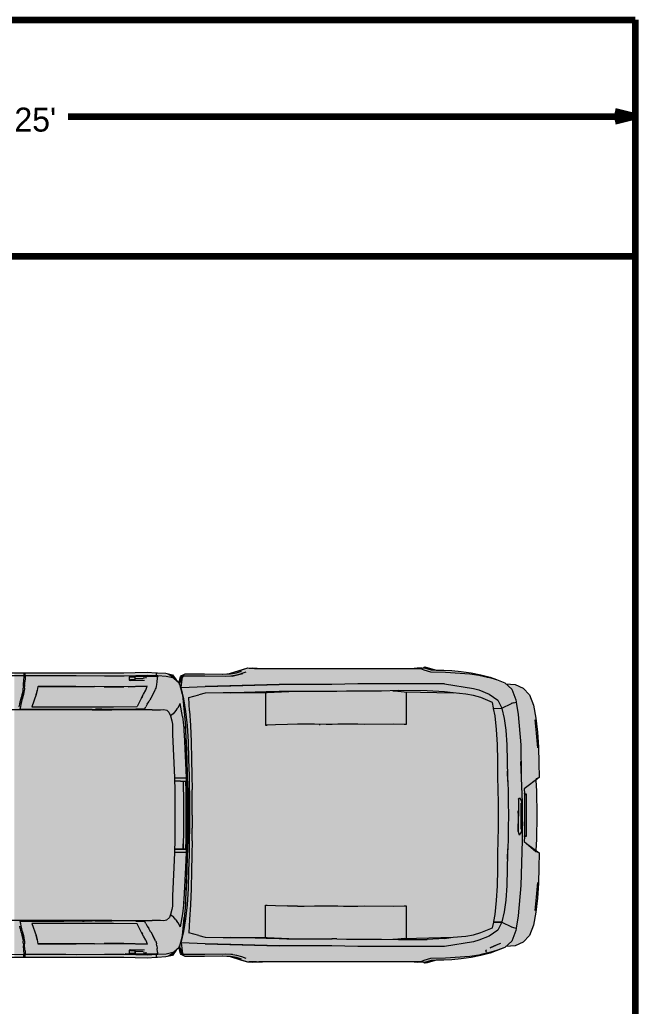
# Model space of a CAD drawing. Header units: inches. Extents: x -355 to 955, y -237 to 947.
# Drawn here: x 800.8 to 955.1, y 208.1 to 455.2 of the extents above; entities that cross this region are included whole.
import ezdxf

# ---------------------------------------------------------------- set-up
doc = ezdxf.new("R2010")
doc.units = ezdxf.units.IN
doc.header["$LTSCALE"] = 96
doc.header["$MEASUREMENT"] = 0
for name, color, linetype, lineweight, true_color in [('Dimensions-1', 7, 'Continuous', 158, 0x000080), ('Furniture_ Exterior-1', 7, 'Continuous', 211, 0x008080), ('Slabs-1', 7, 'Continuous', 211, 0x000000), ('Terrain Perimeter-1', 7, 'Continuous', 211, 0x004000)]:
    doc.layers.add(name, color=color, linetype=linetype, lineweight=lineweight, true_color=true_color)

# ---------------------------------------------------------------- blocks, each defined once
blk = doc.blocks.new('Full-Sized Truck')
at = {"layer": 'Furniture_ Exterior-1', "color": 136, "lineweight": 0, "true_color": 0x008080, "transparency": 33554687}
for p, q in [((7.95, 242.87), (10.51, 246.25)), ((-5.96, 242.3), (-6.09, 242.3)), ((-5.96, 242.3), (-5.96, 242.8)), ((-5.96, 242.8), (5.96, 242.8)), ((-5.96, 242.78), (5.96, 242.78)), ((-5.8, 242.3), (-5.8, 242.78)), ((-5.49, 242.8), (-5.49, 242.78)), ((3.03, 242.32), (1.88, 242.32)), ((5.5, 242.78), (5.5, 242.8)), ((5.96, 242.8), (5.96, 242.3)), ((-31.42, 239.38), (-31.58, 240.09)), ((4.57, 240.64), (5.39, 240.8)), ((4.57, 240.64), (4.57, 240.64)), ((5.39, 240.8), (5.39, 241.21)), ((29.96, 236.32), (31.27, 238.83)), ((31.42, 239.38), (31.58, 240.09)), ((-9.45, 237.88), (-12.28, 237.81)), ((12.28, 237.81), (9.45, 237.88)), ((37.1, 233.18), (36.38, 234.77)), ((38.07, 232.01), (37.65, 232.26)), ((34.52, 221.02), (34.19, 223.35)), ((34.52, 221.02), (34.8, 216.43)), ((-40.64, 215.54), (-40.08, 217.3)), ((40.08, 217.3), (40.64, 215.54)), ((-41.12, 214.74), (-41.1, 214.91)), ((41.1, 214.91), (41.12, 214.74)), ((41.11, 214.98), (41.26, 213.9)), ((-34.51, 210.88), (-25.4, 210.88)), ((25.4, 210.88), (34.51, 210.88)), ((25.39, 199.84), (25.47, 207.38)), ((34.72, 199.84), (34.72, 204.27)), ((-34.72, 199.84), (-34.73, 197.72)), ((-25.4, 199.84), (-25.43, 197.97)), ((25.43, 197.97), (25.4, 199.84)), ((34.73, 197.72), (34.72, 199.84)), ((25.46, 194.23), (25.48, 195.71)), ((34.62, 192.45), (34.6, 191.09)), ((-34.6, 191.16), (-34.6, 185.93)), ((-25.42, 186.46), (-25.46, 183.75)), ((-25.4, 187.72), (-25.4, 188.01)), ((25.4, 187.72), (25.4, 188.01)), ((25.46, 183.75), (25.42, 186.46)), ((25.46, 181.96), (25.47, 183.75)), ((25.46, 181.96), (25.39, 179.28)), ((-36.47, 173.57), (-36.48, 173.57)), ((-34.26, 173.47), (-25.21, 173.47)), ((36.48, 173.57), (36.47, 173.57)), ((-41.12, 169.98), (-41.07, 172.21)), ((-41.07, 171.09), (-41.01, 169.09)), ((41.07, 171.09), (41.01, 169.09)), ((-39.28, 166.02), (-40.08, 168.35)), ((-39.87, 165.75), (-40.29, 167.09)), ((-34.26, 164.23), (-34.36, 167.76)), ((34.36, 167.76), (34.26, 164.23)), ((-39.48, 161.94), (-39.57, 164.11)), ((-36.03, 157.39), (-36.21, 164.23)), ((-34.27, 164.23), (-34.1, 157.39)), ((34.1, 157.39), (34.27, 164.23)), ((39.57, 164.11), (39.48, 161.94)), ((-35.75, 151.03), (-36.03, 157.39)), ((-34.1, 157.39), (-33.7, 155.7)), ((33.7, 155.7), (34.1, 157.39)), ((36.03, 157.39), (35.75, 151.03)), ((-32.96, 153.07), (-33.7, 155.7)), ((33.7, 155.7), (32.96, 153.07)), ((-29.19, 153.27), (-32.96, 153.07)), ((-29.19, 153.27), (-25.06, 153.47)), ((-25.06, 153.47), (-20.55, 153.68)), ((-20.55, 153.68), (-20.55, 153.68)), ((-11.11, 153.88), (-7.2, 153.94)), ((-10.44, 149.23), (-10.44, 152.32)), ((8.85, 153.25), (-8.85, 153.25)), ((-3.6, 153.97), (-7.2, 153.94)), ((0, 153.97), (-3.6, 153.97)), ((0, 153.97), (3.6, 153.97)), ((7.2, 153.94), (3.6, 153.97)), ((7.2, 153.94), (11.11, 153.88)), ((9.55, 150.84), (9.54, 152.15)), ((10.44, 152.32), (10.44, 149.23)), ((25.06, 153.47), (29.19, 153.27)), ((29.19, 153.27), (32.96, 153.07)), ((-27.61, 151.37), (-31.28, 150.79)), ((-29.71, 149.92), (-29.27, 149.63)), ((-29.27, 149.63), (-28.82, 149.3)), ((-9.53, 150.84), (-9.53, 149.25)), ((9.54, 151.53), (9.56, 149.89)), ((9.54, 151.26), (9.54, 151.5)), ((9.56, 149.89), (9.56, 149.25)), ((27.61, 151.37), (31.28, 150.79)), ((29.27, 149.63), (28.82, 149.3)), ((29.27, 149.63), (29.71, 149.92)), ((30.16, 150.2), (29.71, 149.92)), ((31.28, 150.79), (30.16, 150.2)), ((33.66, 151.36), (33.9, 151.31)), ((-38.5, 148.75), (-39.3, 148.76)), ((-28.82, 149.3), (-28.34, 148.87)), ((28.82, 149.3), (28.34, 148.87)), ((38.5, 148.75), (39.3, 148.76)), ((-39.86, 144.41), (-39.86, 144.76)), ((35.24, 144.22), (35.56, 144.34)), ((35.56, 144.34), (35.97, 144.44)), ((36.59, 144.54), (35.97, 144.44)), ((36.59, 144.54), (37.31, 144.64)), ((38.32, 144.76), (37.31, 144.64)), ((39.86, 144.76), (39.86, 144.41)), ((-34.98, 141.63), (-36.1, 142)), ((-36.1, 142), (-35.92, 135.78)), ((-33.85, 141.04), (-34.98, 141.63)), ((-34.85, 144.06), (-33.72, 143.48)), ((-33.72, 143.48), (-32.69, 142.92)), ((-32.69, 142.92), (-32.26, 142.67)), ((-31.74, 142.39), (-32.26, 142.67)), ((-31.09, 142.03), (-31.74, 142.39)), ((-31.09, 142.03), (-30.35, 141.62)), ((-29.64, 141.27), (-30.35, 141.62)), ((-29.5, 143.35), (-29.46, 132.61)), ((29.46, 132.61), (29.5, 143.35)), ((30.35, 141.62), (29.64, 141.27)), ((30.35, 141.62), (31.09, 142.03)), ((31.09, 142.03), (31.74, 142.39)), ((32.26, 142.67), (31.74, 142.39)), ((32.69, 142.92), (32.26, 142.67)), ((34.98, 141.63), (33.85, 141.04)), ((34.98, 141.63), (36.1, 142.01)), ((38.31, 141.65), (38.66, 141.65)), ((-32.82, 140.49), (-33.85, 141.04)), ((-33.28, 140.74), (-32.82, 140.49)), ((-32.82, 140.49), (-30.38, 139.3)), ((-29.64, 141.27), (-29.64, 138.96)), ((29.64, 138.95), (29.64, 141.27)), ((32.82, 140.49), (30.38, 139.3)), ((33.85, 141.04), (32.82, 140.49)), ((32.82, 140.49), (33.28, 140.74)), ((-38.65, 137.17), (-37.78, 137.17)), ((-37.73, 138.79), (-38.12, 138.8)), ((29.64, 138.96), (29.62, 135.72)), ((37.93, 137.68), (37.71, 137.64)), ((38.12, 138.8), (37.73, 138.79)), ((37.78, 137.17), (38.65, 137.17)), ((38.72, 138.79), (37.96, 138.79)), ((38.68, 137.34), (38.69, 137.56)), ((-35.92, 135.77), (-35.97, 128)), ((-29.64, 127.38), (-29.59, 132.61)), ((-29.46, 132.61), (-29.46, 132.59)), ((-35.95, 130.54), (-35.95, 130.54)), ((-29.49, 129.96), (-29.49, 129.93)), ((35.95, 130.54), (35.95, 130.54)), ((-29.64, 108.14), (-29.64, 127.38)), ((-29.51, 127.39), (-29.51, 93.98)), ((29.51, 127.38), (29.51, 93.98)), ((29.64, 124.83), (29.64, 125.2)), ((-35.97, 123.04), (-35.97, 112.97)), ((35.97, 123.11), (35.97, 120.3)), ((35.97, 112.91), (35.97, 123.1)), ((29.64, 108.14), (29.64, 119.79)), ((35.97, 120.3), (35.97, 112.91)), ((-35.97, 112.91), (-34.85, 112.76)), ((34.85, 112.76), (35.97, 112.91)), ((-34.85, 112.76), (-33.72, 112.43)), ((-33.72, 112.43), (-30.35, 111.32)), ((30.35, 111.32), (33.72, 112.43)), ((33.72, 112.43), (34.85, 112.76)), ((-39.86, 109.5), (-39.04, 109.5)), ((-39.02, 109.54), (-39.02, 109.53)), ((-38.97, 109.26), (-38.94, 109.28)), ((-37.91, 109.2), (-38.62, 109.26)), ((-38.32, 109.54), (-37.31, 109.46)), ((-37.91, 109.2), (-37.9, 109.2)), ((-35.56, 109.35), (-35.97, 109.36)), ((-35.97, 109.06), (-35.56, 109.05)), ((-35.24, 109.05), (-35.56, 109.05)), ((-34.85, 109.01), (-35.24, 109.05)), ((-34.85, 109.01), (-33.16, 108.64)), ((-32.69, 108.5), (-32.49, 108.44)), ((-31.09, 108.4), (-31.11, 108.41)), ((29.64, 108.14), (30.35, 108.29)), ((30.35, 108.29), (31.09, 108.4)), ((31.09, 108.4), (31.74, 108.53)), ((31.74, 108.22), (31.09, 108.1)), ((31.74, 108.53), (32.26, 108.66)), ((31.74, 108.22), (32.26, 108.36)), ((32.26, 108.66), (32.69, 108.81)), ((32.69, 108.5), (32.26, 108.36)), ((32.69, 108.81), (33.16, 108.94)), ((33.16, 108.64), (32.69, 108.5)), ((33.16, 108.64), (34.85, 109.01)), ((34.32, 109.22), (34.85, 109.32)), ((34.85, 109.32), (35.24, 109.35)), ((34.85, 109.01), (35.24, 109.05)), ((35.24, 109.35), (35.56, 109.35)), ((35.56, 109.35), (35.97, 109.36)), ((37.91, 109.5), (35.97, 109.36)), ((35.97, 109.06), (36.59, 109.1)), ((37.91, 109.2), (36.59, 109.1)), ((36.59, 109.1), (36.61, 109.1)), ((37.88, 109.2), (37.91, 109.2)), ((37.91, 109.51), (38.83, 109.58)), ((38.83, 109.28), (37.91, 109.2)), ((39.02, 109.53), (39.02, 109.54))]:
    blk.add_line(p, q, dxfattribs=at)
for points in [[(-39.86, 106.69), (-39.86, 109.2), (-39.86, 109.5), (-39.86, 116.81), (-39.86, 123.06), (-39.86, 127.97), (-39.84, 130.51), (-39.82, 133.06), (-39.81, 135.75), (-39.89, 138.8), (-39.99, 141.98), (-39.86, 144.41), (-39.86, 144.76), (-39.69, 146.96), (-39.3, 148.76), (-37.82, 149.67), (-37.02, 150.49), (-36.53, 150.62), (-36.96, 150.54), (-37.58, 150.62), (-38.09, 150.71), (-38.73, 150.86), (-38.95, 151), (-39.57, 152.06), (-39.57, 157.27), (-39.48, 161.94), (-39.53, 163.2), (-39.6, 163.89), (-41.18, 168.72), (-41.14, 169.26), (-41.27, 170.01), (-41.17, 170.9), (-41.09, 171.28), (-41.07, 172.21), (-41.07, 212.64), (-41.16, 213.01), (-41.26, 213.9), (-41.13, 215.08), (-41.18, 215.41), (-41.46, 215.81), (-41.34, 216.43), (-40.6, 218.81), (-40.6, 219.02), (-40.61, 220.87), (-40.51, 222.98), (-40.24, 225.44), (-39.85, 228.16), (-39.23, 230.74), (-38.58, 233.15), (-37.92, 234.87), (-37.04, 237.13), (-36.79, 237.38), (-36.59, 239.82), (-35.55, 241.98), (-33.69, 243.64), (-30.82, 244.72), (-27.13, 245.32), (-23.19, 245.74), (-19.04, 246.04), (-14.65, 246.16), (-10.5, 246.25), (-9.82, 245.38), (-6.75, 245.47), (0, 245.57), (6.75, 245.47), (9.85, 245.38), (10.51, 246.25), (14.66, 246.16), (19.05, 246.04), (23.19, 245.74), (27.13, 245.32), (30.82, 244.72), (33.69, 243.64), (35.55, 241.98), (36.59, 239.82), (36.79, 237.38), (37.04, 237.13), (37.94, 234.8), (38.58, 233.15), (39.23, 230.74), (39.85, 228.16), (40.24, 225.44), (40.51, 222.98), (40.61, 220.87), (40.6, 218.81), (40.67, 218.57), (41.34, 216.43), (41.46, 215.81), (41.18, 215.41), (41.13, 215.08), (41.26, 213.9), (41.16, 213.01), (41.07, 212.64), (41.07, 172.62), (41.1, 171.26), (41.17, 170.9), (41.27, 170.01), (41.14, 169.26), (41.18, 168.72), (39.6, 163.89), (39.53, 163.2), (39.48, 162.01), (39.57, 157.27), (39.57, 152.06), (38.95, 151), (38.73, 150.86), (38.09, 150.71), (37.58, 150.62), (36.96, 150.54), (36.53, 150.62), (37.02, 150.49), (37.82, 149.67), (39.3, 148.76), (39.69, 146.96), (39.86, 144.76), (39.86, 144.41), (39.99, 141.98), (39.89, 138.8), (39.81, 135.75), (39.82, 133.06), (39.84, 130.51), (39.86, 127.97), (39.86, 123.06), (39.86, 116.81), (39.86, 109.5), (39.86, 109.2), (39.86, 106.69)], [(-36.79, 237.38), (-36.59, 239.82), (-35.55, 241.98), (-33.69, 243.64), (-30.82, 244.72), (-27.13, 245.32), (-23.19, 245.74), (-19.04, 246.04), (-14.65, 246.16), (-10.5, 246.25), (-7.37, 242.25)], [(-26.71, 245.06), (-22.96, 245.46), (-18.84, 245.74)], [(-10.5, 246.25), (-10.35, 245.92), (-10.13, 245.35)], [(-9.82, 245.38), (-6.75, 245.47), (0, 245.57), (6.75, 245.47), (9.85, 245.38)], [(5.96, 242.3), (6.09, 242.3), (7.41, 242.25), (10.13, 245.35), (10.35, 245.92), (10.51, 246.25), (14.66, 246.16), (19.05, 246.04), (23.19, 245.74), (27.13, 245.32), (30.82, 244.72), (33.69, 243.64)], [(18.85, 245.74), (22.96, 245.46), (26.72, 245.06)], [(-38.58, 232.41), (-38.58, 232.6), (-38.57, 232.71), (-37.92, 234.87), (-37.04, 237.13), (-35.3, 238.92), (-32.28, 240), (-31.74, 240.09), (-31.58, 240.09), (-28.15, 240.62), (-19.72, 241.34), (-10.95, 241.4)], [(-14.97, 241.22), (-3.55, 241.73), (7.05, 241.66), (19.72, 241.34), (28.15, 240.62), (31.58, 240.09), (31.74, 240.09), (32.28, 240), (35.3, 238.92)], [(-7.41, 242.25), (-6.09, 242.3), (3.03, 242.32), (6.09, 242.3)], [(-4.76, 241.05), (-4.6, 241.15), (-4.13, 241.45), (-3.59, 241.52), (4.17, 241.53), (4.73, 241.46), (5.39, 241.01)], [(-3.37, 241.35), (-0.12, 241.37), (3.95, 241.35)], [(5.93, 242.3), (5.8, 242.3), (5.8, 242.78)], [(33.69, 243.64), (35.55, 241.98), (36.59, 239.82), (36.79, 237.38)], [(-31.42, 239.38), (-31.27, 238.83), (-31.27, 238.76)], [(-29.88, 234.11), (-29.96, 236.32), (-31.27, 238.83)], [(-4.51, 240.74), (-4.76, 240.85), (-4.76, 241.24)], [(-4.48, 240.74), (-3.95, 240.7), (4.57, 240.64)], [(4.57, 240.64), (0.19, 240.7), (-1.25, 240.68)], [(31.27, 238.76), (31.27, 238.83), (31.42, 239.38)], [(35.3, 238.92), (37.04, 237.13), (37.92, 234.87), (38.57, 232.71), (38.58, 232.6), (38.58, 232.41)], [(-36.73, 221.02), (-35.45, 228.78), (-35.03, 230.14), (-33.88, 232.93), (-32.18, 235.24), (-29.96, 236.32)], [(-29.96, 236.32), (-29.82, 236.32), (-27.06, 236.91), (-23.78, 237.33), (-19.71, 237.63), (-15.11, 237.75), (-10.76, 237.84), (-7.01, 237.95), (-3.51, 238.02), (0, 238.05), (3.51, 238.02), (7.01, 237.95), (10.76, 237.84), (15.11, 237.75), (19.71, 237.63), (23.78, 237.33), (27.06, 236.91), (29.82, 236.32), (29.96, 236.32), (29.91, 234.13), (29.76, 234.13), (27.78, 234.48), (23.93, 234.9), (19.79, 235.12), (15.18, 235.2), (10.83, 235.26), (7.06, 235.34), (3.55, 235.39), (0, 235.41), (-3.55, 235.39), (-7.06, 235.34), (-10.83, 235.26), (-15.18, 235.2), (-19.79, 235.12), (-23.93, 234.9), (-27.78, 234.48), (-29.88, 234.11), (-30.03, 234.11)], [(30.03, 234.11), (29.96, 236.32), (32.18, 235.24), (33.88, 232.93)], [(-41.07, 214.68), (-41.22, 215.73), (-40.67, 217.48), (-40.6, 219.02), (-40.61, 220.87), (-40.51, 222.98), (-40.24, 225.44), (-39.85, 228.16), (-39.23, 230.74), (-38.58, 233.15), (-37.94, 234.8)], [(-30.03, 234.11), (-31.52, 233.84), (-32.88, 230.71), (-33.5, 228.78), (-33.82, 226.69), (-34.19, 223.35)], [(34.52, 210.3), (34.19, 223.35), (33.82, 226.69), (33.5, 228.78), (32.88, 230.71), (31.52, 233.84), (29.91, 234.13)], [(35.93, 235.9), (36.55, 234.34), (37.1, 233.18)], [(37.94, 234.8), (38.58, 233.15), (39.23, 230.74), (39.85, 228.16), (40.24, 225.44), (40.51, 222.98), (40.61, 220.87), (40.6, 219.02), (40.67, 217.48), (41.22, 215.73), (41.07, 214.68)], [(-40.08, 217.3), (-40.03, 221.33), (-39.57, 227.83), (-39.18, 230.22), (-38.57, 232.46)], [(33.88, 232.93), (35.03, 230.14), (35.45, 228.78), (36.73, 221.02)], [(37.65, 232.26), (38, 231.91), (38.24, 232.25)], [(38.57, 232.46), (39.18, 230.22), (39.57, 227.83), (40.03, 221.33), (40.08, 217.3)], [(-34.8, 207.35), (-34.8, 207.85), (-34.52, 210.3), (-34.19, 223.35), (-34.52, 221.02), (-34.8, 216.43), (-34.84, 208.82), (-34.72, 204.27), (-34.72, 199.84)], [(-36.73, 221.02), (-36.73, 197.99), (-36.57, 191.09), (-36.57, 177.13)], [(36.73, 221.02), (36.73, 197.99), (36.57, 191.09), (36.57, 177.13), (36.21, 164.23), (36.03, 157.39), (36.57, 177.13)], [(-41.18, 215.41), (-41.46, 215.81), (-41.34, 216.43), (-40.67, 218.57), (-40.6, 218.81)], [(40.6, 218.81), (40.67, 218.57), (41.34, 216.43), (41.46, 215.81), (41.18, 215.41)], [(-41.46, 215.81), (-41.23, 216.07), (-41.22, 215.73)], [(-41.11, 214.98), (-41.26, 213.9), (-41.13, 215.08), (-41.13, 215.11)], [(-39.53, 163.2), (-39.6, 163.89), (-40.66, 167.12), (-41.18, 168.72), (-41.07, 170.51), (-41.07, 214.68), (-40.64, 215.54)], [(34.72, 204.27), (34.84, 208.82), (34.8, 216.43)], [(40.64, 215.54), (41.07, 214.68), (41.07, 171.65)], [(41.13, 215.11), (41.13, 215.08), (41.26, 213.9), (41.16, 213.01), (41.07, 212.64)], [(41.22, 215.73), (41.23, 216.07), (41.46, 215.81)], [(-41.07, 212.64), (-41.16, 213.01), (-41.26, 213.9)], [(-25.4, 210.88), (-25.4, 210.3), (-25.47, 207.38), (-25.39, 199.84)], [(25.47, 207.38), (25.4, 210.3), (25.4, 210.88)], [(34.52, 210.3), (34.8, 207.85), (34.8, 207.35)], [(-34.72, 204.27), (-34.73, 200.69), (-34.73, 197.99), (-34.67, 194.95), (-34.62, 192.45), (-34.6, 191.09)], [(34.62, 192.45), (34.67, 194.95), (34.73, 197.99), (34.73, 200.69), (34.72, 204.27)], [(-25.43, 197.97), (-25.47, 196.86), (-25.48, 195.71), (-25.46, 194.23), (-25.42, 192.7), (-25.39, 191.16), (-25.39, 189.61), (-25.42, 186.46)], [(25.48, 195.71), (25.47, 196.86), (25.43, 197.97)], [(25.42, 186.46), (25.39, 189.59), (25.39, 191.16), (25.42, 192.7), (25.46, 194.23)], [(34.61, 179.14), (34.6, 185.93), (34.6, 191.16)], [(-34.6, 185.93), (-34.61, 179.14), (-34.61, 177.13)], [(-25.47, 183.75), (-25.46, 181.96), (-25.39, 179.28)], [(-34.61, 181.95), (-34.52, 179.64), (-34.36, 175.79), (-34.26, 173.86), (-34.22, 162.19)], [(-25.46, 181.96), (-25.39, 179.28), (-25.29, 176.15), (-25.21, 173.86), (-25.21, 173.47), (-25.22, 173.86)], [(34.26, 173.47), (25.21, 173.47), (25.21, 173.86), (25.29, 176.15), (25.39, 179.28), (25.46, 181.96)], [(34.36, 175.79), (34.52, 179.64), (34.61, 181.95)], [(34.61, 179.15), (34.61, 179.14), (34.61, 177.13)], [(-36.21, 164.23), (-36.57, 177.13), (-36.03, 157.39)], [(-34.61, 177.13), (-34.52, 173.59), (-34.36, 167.76)], [(34.22, 162.19), (34.26, 173.86), (34.36, 175.79)], [(34.61, 177.13), (34.52, 173.59), (34.36, 167.76)], [(-41.14, 169.26), (-41.27, 170.01), (-41.17, 170.9), (-41.09, 171.28)], [(41.12, 169.98), (41.07, 172.62), (41.11, 168.67)], [(41.1, 171.26), (41.17, 170.9), (41.27, 170.01), (41.14, 169.26)], [(40.08, 168.35), (39.68, 167.18), (39.25, 165.84), (38.95, 164.2), (38.89, 162.73)], [(41.1, 170.05), (41.18, 168.72), (40.66, 167.12), (39.6, 163.89), (39.53, 163.2)], [(-39.57, 157.27), (-39.48, 162.01), (-39.57, 164.11), (-39.87, 165.75)], [(-35.75, 151.03), (-37.23, 151.23), (-38.76, 151.38), (-38.96, 151.03), (-38.95, 152.16), (-38.95, 157.36), (-38.87, 164.56), (-39.67, 167.44), (-39.63, 167.03)], [(-38.89, 162.73), (-38.95, 164.2), (-39.25, 165.84), (-39.65, 167.09)], [(40.29, 167.09), (39.87, 165.75), (39.57, 164.11), (39.48, 162.01), (39.57, 157.27)], [(38.87, 164.56), (38.95, 157.36), (38.95, 152.16), (38.96, 151.03)], [(-38.95, 151), (-39.57, 152.06), (-39.57, 157.27)], [(39.57, 157.27), (39.57, 152.06), (38.95, 151)], [(-39.04, 144.85), (-38.87, 147.05), (-38.48, 148.84), (-38.37, 149.12), (-37.02, 150.49), (-33.9, 151.31), (-33.66, 151.36), (-24.98, 152.21), (-24.24, 152.18), (-22.58, 152.17)], [(35.75, 151.03), (32.56, 151.7), (29, 152.25), (25.06, 152.68), (20.5, 152.95), (15.56, 153.1), (10.97, 153.21), (7.08, 153.28), (3.54, 153.32), (0, 153.32), (-3.54, 153.32), (-7.08, 153.28), (-10.97, 153.21), (-15.56, 153.1), (-20.5, 152.95), (-25.06, 152.68), (-29, 152.25), (-32.56, 151.7), (-35.75, 151.03)], [(-27.61, 151.37), (-25.2, 151.65), (-24.37, 151.72), (-23.41, 151.78), (-22.58, 151.8), (-14.67, 152.16), (-10.44, 152.32), (-6.84, 152.4), (-3.42, 152.44), (3.42, 152.44), (6.84, 152.4), (10.44, 152.32), (14.67, 152.16), (23.58, 151.75), (24.32, 151.67), (25.2, 151.65), (27.61, 151.37)], [(24.86, 152.2), (20.41, 152.47), (15.51, 152.62), (7.08, 152.8), (-7.08, 152.8), (-15.51, 152.62), (-20.41, 152.47), (-24.86, 152.2)], [(-23.87, 152.18), (-10.44, 152.63), (-6.84, 152.76), (6.84, 152.76), (23.87, 152.18)], [(-20.55, 153.68), (-15.67, 153.8), (-11.11, 153.88)], [(-9.53, 150.84), (-9.54, 151.42), (-9.54, 152.15), (-9.54, 152.18), (-6.84, 152.24), (-3.42, 152.27), (3.42, 152.27), (6.84, 152.24), (9.54, 152.18), (9.54, 151.53)], [(3.54, 153.32), (3.54, 153.32), (-6.78, 153.29)], [(11.11, 153.88), (15.67, 153.8), (20.55, 153.68)], [(20.54, 153.68), (20.55, 153.68), (25.06, 153.47)], [(22.58, 152.17), (24.24, 152.18), (24.98, 152.21), (33.66, 151.36), (29.79, 151.74), (28.65, 151.85)], [(-39.86, 144.76), (-39.69, 146.96), (-39.3, 148.76), (-37.82, 149.67)], [(-36.53, 150.62), (-36.96, 150.54), (-37.58, 150.62), (-38.09, 150.71), (-38.73, 150.86), (-38.95, 151), (-38.96, 151.03)], [(-29.71, 149.92), (-30.16, 150.2), (-31.28, 150.79)], [(-31.28, 150.79), (-30.62, 150.43), (-30.16, 150.2)], [(-9.54, 151.56), (-3.42, 151.66), (3.42, 151.66), (9.54, 151.56)], [(9.54, 151.56), (8.64, 151.58), (7.99, 151.59)], [(9.56, 149.25), (9.56, 149.95), (9.56, 150.51), (9.55, 150.84)], [(30.16, 150.2), (30.62, 150.43), (31.28, 150.79)], [(33.9, 151.31), (37.02, 150.49), (38.37, 149.12), (38.48, 148.84), (38.87, 147.05), (39.04, 144.85), (39.04, 144.5)], [(35.75, 151.03), (37.23, 151.23), (38.76, 151.38), (38.96, 151.03), (38.95, 151), (38.73, 150.86), (38.09, 150.71), (37.58, 150.62), (36.96, 150.54), (36.53, 150.62)], [(37.82, 149.67), (39.3, 148.76), (39.69, 146.96), (39.86, 144.76)], [(-29.55, 146.45), (-29.36, 147.22), (-28.78, 147.75), (-27.78, 148.23)], [(-28.34, 148.87), (-27.78, 148.23), (-26.43, 148.57), (-25.49, 148.73), (-24.5, 148.74), (-22.58, 148.71), (-14.67, 149.09), (-10.44, 149.23), (-6.84, 149.32), (-3.42, 149.36), (0, 149.35), (3.42, 149.36), (6.84, 149.32), (10.44, 149.23), (14.67, 149.09), (22.58, 148.71), (24.5, 148.74), (25.49, 148.73), (26.43, 148.57), (27.78, 148.23), (28.34, 148.87)], [(27.78, 148.23), (28.67, 147.91), (29.39, 147.16), (29.55, 146.45)], [(-39.86, 123.06), (-39.86, 125.51), (-39.86, 127.97), (-39.84, 130.51), (-39.82, 133.06), (-39.81, 135.75), (-39.89, 138.8), (-39.99, 141.98), (-39.86, 144.41), (-39.05, 144.41)], [(-39.04, 109.22), (-39.04, 120.36), (-39.05, 123.15), (-39.03, 130.6), (-39, 135.84), (-39.17, 142.07), (-39.04, 144.5), (-38.98, 144.67), (-38.94, 144.77), (-38.83, 144.79), (-38.96, 142.36), (-38.89, 139.87)], [(-38.32, 144.76), (-38.62, 144.78), (-38.83, 144.79), (-38.94, 144.77), (-38.98, 144.67), (-39.04, 144.5), (-39.04, 144.85)], [(-38.85, 141.23), (-38.83, 144.79), (-38.62, 144.78)], [(-33.72, 143.48), (-34.32, 143.8), (-34.85, 144.06), (-35.24, 144.22), (-35.56, 144.34), (-35.97, 144.44), (-36.59, 144.54), (-37.31, 144.64), (-38.32, 144.76)], [(-29.5, 143.35), (-29.49, 144.52), (-29.51, 145.51), (-29.55, 146.45)], [(29.55, 146.45), (29.51, 145.51), (29.49, 144.52), (29.5, 143.35)], [(38.32, 144.76), (38.62, 144.78), (38.83, 144.79), (38.94, 144.77)], [(38.98, 144.67), (38.94, 144.77), (38.83, 144.79), (38.62, 144.78)], [(38.85, 141.23), (38.83, 144.79), (38.96, 142.36), (38.88, 139.71)], [(38.98, 144.67), (39.04, 144.5), (39.17, 142.07), (39, 135.84), (39.03, 130.6), (39.05, 123.15), (39.04, 120.36), (39.04, 109.52)], [(39.05, 144.41), (39.86, 144.41), (39.99, 141.98), (39.89, 138.8), (39.81, 135.75), (39.82, 133.06), (39.84, 130.51), (39.86, 127.97), (39.86, 125.51), (39.86, 123.06)], [(-38.85, 141.23), (-38.66, 141.65), (-38.31, 141.65)], [(-35.95, 136.9), (-36, 138.82), (-36.1, 142.01)], [(32.69, 142.92), (33.72, 143.48), (34.85, 144.06)], [(35.24, 144.22), (34.85, 144.06), (34.43, 143.85), (34.32, 143.8), (33.72, 143.48)], [(36.1, 142.01), (36, 138.82), (35.92, 135.78), (35.93, 133.09), (35.95, 130.54)], [(35.97, 128), (35.92, 135.78), (36.1, 142.01)], [(38.66, 141.65), (38.85, 141.23), (38.24, 141.23)], [(-38.24, 141.23), (-38.85, 141.23), (-38.89, 141.11), (-38.9, 140.9)], [(-38.65, 137.17), (-38.68, 137.31), (-38.69, 137.56), (-38.69, 138.79), (-38.72, 138.79), (-38.87, 138.8), (-38.9, 140.9)], [(-38.11, 140.9), (-38.12, 138.8), (-38.87, 138.8)], [(-37.78, 137.17), (-37.74, 137.31), (-37.71, 137.56), (-37.76, 141.26)], [(-30.35, 111.32), (-30.35, 122.67), (-30.34, 127.74), (-30.29, 133.02), (-30.38, 139.3)], [(30.38, 139.3), (30.29, 133.02), (30.34, 127.74), (30.35, 122.67), (30.35, 111.32)], [(37.76, 141.26), (37.71, 137.56), (37.74, 137.31), (37.78, 137.17)], [(38.11, 140.9), (38.12, 138.8), (38.87, 138.8)], [(38.9, 140.9), (38.87, 138.8), (38.72, 138.79)], [(38.85, 141.23), (38.89, 141.11), (38.9, 140.9)], [(-38.69, 137.56), (-38.68, 137.31), (-38.65, 137.17)], [(-37.93, 137.68), (-37.95, 137.87), (-37.96, 138.8)], [(-37.71, 137.58), (-37.91, 137.58), (-37.93, 137.68), (-37.71, 137.64)], [(-29.64, 138.96), (-29.59, 132.61), (-29.59, 132.6)], [(37.96, 138.8), (37.95, 137.87), (37.93, 137.68), (37.91, 137.58), (37.71, 137.58)], [(38.69, 138.79), (38.69, 137.56), (38.68, 137.31), (38.65, 137.17)], [(38.86, 138.8), (38.78, 136.13), (38.86, 138.8)], [(-35.95, 130.54), (-35.93, 133.09), (-35.92, 135.78)], [(29.62, 135.72), (29.59, 132.61), (29.64, 127.38), (29.64, 111.1)], [(-29.59, 132.6), (-29.62, 129.93), (-29.63, 128.26)], [(-29.51, 127.38), (-29.5, 129.93), (-29.46, 132.61)], [(29.46, 132.61), (29.5, 129.93), (29.51, 127.38)], [(29.63, 128.25), (29.62, 129.93), (29.59, 132.61), (29.59, 132.61)], [(-35.97, 123.1), (-35.97, 125.55), (-35.97, 128)], [(35.97, 128), (35.97, 125.55), (35.97, 123.1)], [(-39.86, 109.2), (-39.86, 116.81), (-39.86, 123.06)], [(-35.97, 112.91), (-35.97, 116.78), (-35.97, 123.1)], [(39.86, 123.06), (39.86, 116.81), (39.86, 109.5)], [(-33.72, 112.43), (-34.32, 112.62), (-34.85, 112.76)], [(34.85, 112.76), (34.32, 112.62), (33.72, 112.43)], [(-39.7, 78.67), (-39.81, 81.9), (-39.87, 84.09), (-39.94, 86.64), (-40, 89.42), (-40.03, 92.3), (-40, 95.35), (-39.94, 98.52), (-39.89, 101.55), (-39.87, 104.19), (-39.86, 106.69), (-39.86, 109.2), (-39.04, 109.2)], [(-39.19, 92.3), (-39.16, 95.39), (-39.12, 98.54), (-39.05, 104.2), (-39.04, 109.22)], [(-39.04, 109.52), (-38.98, 109.55), (-38.97, 109.57), (-38.94, 109.58), (-38.83, 109.58), (-38.62, 109.57), (-38.32, 109.54)], [(-38.97, 109.57), (-39.02, 109.54), (-39.04, 109.52)], [(-38.62, 109.26), (-38.83, 109.28), (-38.94, 109.28), (-38.97, 109.26), (-38.98, 109.25), (-39.04, 109.22)], [(-35.97, 109.06), (-36.59, 109.1), (-37.91, 109.2)], [(-36.59, 109.4), (-35.97, 109.36), (-37.31, 109.46)], [(-35.56, 109.35), (-35.24, 109.35), (-34.85, 109.32), (-34.32, 109.22), (-33.72, 109.08), (-33.16, 108.94), (-32.69, 108.81), (-32.26, 108.66), (-31.74, 108.53), (-31.09, 108.4), (-30.35, 108.29), (-29.64, 108.14)], [(-32.69, 108.5), (-33.16, 108.64), (-33.72, 108.78), (-34.32, 108.92), (-34.85, 109.01)], [(-31.74, 108.22), (-32.26, 108.36), (-32.69, 108.5)], [(-30.35, 107.98), (-31.09, 108.1), (-31.74, 108.22)], [(33.16, 108.94), (33.72, 109.08), (34.32, 109.22)], [(34.85, 109.01), (34.32, 108.92), (33.72, 108.78), (33.16, 108.64)], [(35.97, 109.06), (35.56, 109.05), (35.24, 109.05)], [(38.83, 109.58), (38.94, 109.58), (38.96, 109.57), (38.98, 109.55), (39.04, 109.52), (39.04, 109.22), (38.98, 109.25), (38.96, 109.26), (38.94, 109.28)], [(38.83, 109.28), (38.94, 109.28), (38.96, 109.26)], [(39.04, 109.52), (39.02, 109.54), (38.97, 109.57)], [(39.04, 109.5), (39.86, 109.5), (39.86, 109.2), (39.04, 109.2)], [(39.04, 109.22), (39.05, 104.2), (39.12, 98.54), (39.16, 95.39), (39.19, 92.3)], [(39.86, 109.2), (39.86, 106.69), (39.87, 104.19), (39.89, 101.55), (39.94, 98.52), (40, 95.35), (40.03, 92.3), (40, 89.42), (39.94, 86.64), (39.87, 84.09), (39.81, 81.9), (39.74, 79.93), (39.66, 77.79), (39.57, 75.34)]]:
    blk.add_lwpolyline(points, dxfattribs=at)
at = {"layer": 'Furniture_ Exterior-1', "color": 7, "lineweight": 0, "true_color": 0xffffff, "transparency": 33554687}
for points in [[(-41.07, 212.64), (-6.75, 245.47), (-41.07, 212.64), (0, 245.57)], [(-41.07, 212.64), (0, 245.57), (-41.07, 212.64), (41.07, 212.64)], [(-41.07, 212.64), (-9.82, 245.38), (-41.07, 212.64), (-6.75, 245.47)], [(-41.07, 212.64), (-40.6, 218.81), (-41.07, 212.64), (-9.82, 245.38)], [(-40.6, 219.02), (-40.61, 220.87), (-40.6, 219.02), (-9.82, 245.38)], [(-40.61, 220.87), (-40.51, 222.98), (-40.61, 220.87), (-9.82, 245.38)], [(-40.6, 218.81), (-40.6, 219.02), (-40.6, 218.81), (-9.82, 245.38)], [(-40.51, 222.98), (-40.24, 225.44), (-40.51, 222.98), (-9.82, 245.38)], [(-40.24, 225.44), (-19.04, 246.04), (-40.24, 225.44), (-14.65, 246.16)], [(-40.24, 225.44), (-14.65, 246.16), (-40.24, 225.44), (-9.82, 245.38)], [(-40.24, 225.44), (-39.85, 228.16), (-40.24, 225.44), (-19.04, 246.04)], [(-39.85, 228.16), (-39.23, 230.74), (-39.85, 228.16), (-19.04, 246.04)], [(-39.23, 230.74), (-23.19, 245.74), (-39.23, 230.74), (-19.04, 246.04)], [(-39.23, 230.74), (-38.58, 233.15), (-39.23, 230.74), (-23.19, 245.74)], [(-38.58, 233.15), (-37.92, 234.87), (-38.58, 233.15), (-23.19, 245.74)], [(-37.92, 234.87), (-36.79, 237.38), (-37.92, 234.87), (-23.19, 245.74)], [(-36.79, 237.38), (-27.13, 245.32), (-36.79, 237.38), (-23.19, 245.74)], [(-36.79, 237.38), (-30.82, 244.72), (-36.79, 237.38), (-27.13, 245.32)], [(-36.79, 237.38), (-33.69, 243.64), (-36.79, 237.38), (-30.82, 244.72)], [(-14.65, 246.16), (-10.5, 246.25), (-14.65, 246.16), (-9.82, 245.38)], [(0, 245.57), (6.75, 245.47), (0, 245.57), (41.07, 212.64)], [(6.75, 245.47), (9.85, 245.38), (6.75, 245.47), (41.07, 212.64)], [(9.85, 245.38), (10.51, 246.25), (9.85, 245.38), (14.66, 246.16)], [(9.85, 245.38), (14.66, 246.16), (9.85, 245.38), (40.24, 225.44)], [(9.85, 245.38), (40.6, 218.81), (9.85, 245.38), (41.07, 212.64)], [(9.85, 245.38), (40.24, 225.44), (9.85, 245.38), (40.51, 222.98)], [(9.85, 245.38), (40.51, 222.98), (9.85, 245.38), (40.61, 220.87)], [(9.85, 245.38), (40.61, 220.87), (9.85, 245.38), (40.6, 218.81)], [(14.66, 246.16), (19.05, 246.04), (14.66, 246.16), (40.24, 225.44)], [(19.05, 246.04), (23.19, 245.74), (19.05, 246.04), (39.23, 230.74)], [(19.05, 246.04), (39.23, 230.74), (19.05, 246.04), (39.85, 228.16)], [(19.05, 246.04), (39.85, 228.16), (19.05, 246.04), (40.24, 225.44)], [(23.19, 245.74), (27.13, 245.32), (23.19, 245.74), (36.79, 237.38)], [(23.19, 245.74), (36.79, 237.38), (23.19, 245.74), (37.94, 234.8)], [(23.19, 245.74), (37.94, 234.8), (23.19, 245.74), (38.58, 233.15)], [(23.19, 245.74), (38.58, 233.15), (23.19, 245.74), (39.23, 230.74)], [(27.13, 245.32), (30.82, 244.72), (27.13, 245.32), (36.79, 237.38)], [(30.82, 244.72), (33.69, 243.64), (30.82, 244.72), (36.79, 237.38)], [(-36.79, 237.38), (-36.59, 239.82), (-36.79, 237.38), (-33.69, 243.64)], [(-36.59, 239.82), (-35.55, 241.98), (-36.59, 239.82), (-33.69, 243.64)], [(33.69, 243.64), (35.55, 241.98), (33.69, 243.64), (36.59, 239.82)], [(33.69, 243.64), (36.59, 239.82), (33.69, 243.64), (36.79, 237.38)], [(-37.92, 234.87), (-37.04, 237.13), (-37.92, 234.87), (-36.79, 237.38)], [(36.79, 237.38), (37.04, 237.13), (36.79, 237.38), (37.94, 234.8)], [(-41.18, 215.41), (-41.34, 216.43), (-41.18, 215.41), (-40.6, 218.81)], [(-41.13, 215.08), (-41.18, 215.41), (-41.13, 215.08), (-40.6, 218.81)], [(-41.07, 212.64), (-41.13, 215.08), (-41.07, 212.64), (-40.6, 218.81)], [(40.6, 218.81), (40.67, 218.57), (40.6, 218.81), (41.13, 215.08)], [(40.6, 218.81), (41.13, 215.08), (40.6, 218.81), (41.07, 212.64)], [(40.67, 218.57), (41.34, 216.43), (40.67, 218.57), (41.18, 215.41)], [(40.67, 218.57), (41.18, 215.41), (40.67, 218.57), (41.13, 215.08)], [(-41.18, 215.41), (-41.46, 215.81), (-41.18, 215.41), (-41.34, 216.43)], [(-41.07, 212.64), (-41.26, 213.9), (-41.07, 212.64), (-41.13, 215.08)], [(41.13, 215.08), (41.26, 213.9), (41.13, 215.08), (41.07, 212.64)], [(41.34, 216.43), (41.46, 215.81), (41.34, 216.43), (41.18, 215.41)], [(-41.07, 212.64), (-41.16, 213.01), (-41.07, 212.64), (-41.26, 213.9)], [(41.07, 172.62), (-41.07, 172.21), (41.07, 172.62), (-41.07, 212.64)], [(41.07, 172.62), (-41.07, 212.64), (41.07, 172.62), (41.07, 212.64)], [(41.26, 213.9), (41.16, 213.01), (41.26, 213.9), (41.07, 212.64)], [(-41.14, 169.26), (-41.27, 170.01), (-41.14, 169.26), (-41.17, 170.9)], [(-41.14, 169.26), (-41.17, 170.9), (-41.14, 169.26), (-41.09, 171.28)], [(-39.6, 163.89), (-41.14, 169.26), (-39.6, 163.89), (-41.09, 171.28)], [(-41.07, 172.21), (-39.6, 163.89), (-41.07, 172.21), (-41.09, 171.28)], [(-41.07, 172.21), (41.07, 172.62), (-41.07, 172.21), (-39.6, 163.89)], [(41.07, 172.62), (39.6, 163.89), (41.07, 172.62), (-39.6, 163.89)], [(41.07, 172.62), (41.1, 171.26), (41.07, 172.62), (39.6, 163.89)], [(41.1, 171.26), (41.14, 169.26), (41.1, 171.26), (39.6, 163.89)], [(41.1, 171.26), (41.17, 170.9), (41.1, 171.26), (41.14, 169.26)], [(41.17, 170.9), (41.27, 170.01), (41.17, 170.9), (41.14, 169.26)], [(-39.6, 163.89), (-41.18, 168.72), (-39.6, 163.89), (-41.14, 169.26)], [(41.14, 169.26), (41.18, 168.72), (41.14, 169.26), (39.6, 163.89)], [(39.6, 163.89), (-39.53, 163.2), (39.6, 163.89), (-39.6, 163.89)], [(39.6, 163.89), (39.53, 163.2), (39.6, 163.89), (-39.53, 163.2)], [(39.53, 163.2), (-36.53, 150.62), (39.53, 163.2), (-39.53, 163.2)], [(-36.53, 150.62), (-39.48, 161.94), (-36.53, 150.62), (-39.53, 163.2)], [(39.53, 163.2), (36.53, 150.62), (39.53, 163.2), (-36.53, 150.62)], [(39.53, 163.2), (39.48, 162.01), (39.53, 163.2), (36.53, 150.62)], [(-36.53, 150.62), (-39.57, 157.27), (-36.53, 150.62), (-39.48, 161.94)], [(39.48, 162.01), (39.57, 157.27), (39.48, 162.01), (36.53, 150.62)], [(-36.53, 150.62), (-39.57, 152.06), (-36.53, 150.62), (-39.57, 157.27)], [(39.57, 157.27), (39.57, 152.06), (39.57, 157.27), (36.53, 150.62)], [(-39.89, 138.8), (-39.99, 141.98), (-39.89, 138.8), (-36.53, 150.62)], [(-39.99, 141.98), (-39.86, 144.41), (-39.99, 141.98), (-36.53, 150.62)], [(-39.81, 135.75), (-39.89, 138.8), (-39.81, 135.75), (-36.53, 150.62)], [(-39.86, 144.41), (-39.86, 144.76), (-39.86, 144.41), (-36.53, 150.62)], [(-39.86, 144.76), (-37.82, 149.67), (-39.86, 144.76), (-36.53, 150.62)], [(-39.86, 144.76), (-39.69, 146.96), (-39.86, 144.76), (-37.82, 149.67)], [(39.81, 135.75), (-39.81, 135.75), (39.81, 135.75), (-36.53, 150.62)], [(-39.69, 146.96), (-39.3, 148.76), (-39.69, 146.96), (-37.82, 149.67)], [(-36.53, 150.62), (-37.58, 150.62), (-36.53, 150.62), (-39.57, 152.06)], [(-37.58, 150.62), (-38.09, 150.71), (-37.58, 150.62), (-39.57, 152.06)], [(-38.09, 150.71), (-38.95, 151), (-38.09, 150.71), (-39.57, 152.06)], [(-38.09, 150.71), (-38.73, 150.86), (-38.09, 150.71), (-38.95, 151)], [(-37.82, 149.67), (-37.02, 150.49), (-37.82, 149.67), (-36.53, 150.62)], [(-36.53, 150.62), (-36.96, 150.54), (-36.53, 150.62), (-37.58, 150.62)], [(36.53, 150.62), (39.81, 135.75), (36.53, 150.62), (-36.53, 150.62)], [(39.57, 152.06), (37.58, 150.62), (39.57, 152.06), (36.53, 150.62)], [(36.53, 150.62), (39.89, 138.8), (36.53, 150.62), (39.81, 135.75)], [(37.58, 150.62), (36.96, 150.54), (37.58, 150.62), (36.53, 150.62)], [(36.53, 150.62), (37.02, 150.49), (36.53, 150.62), (37.82, 149.67)], [(36.53, 150.62), (37.82, 149.67), (36.53, 150.62), (39.86, 144.76)], [(36.53, 150.62), (39.86, 144.76), (36.53, 150.62), (39.86, 144.41)], [(36.53, 150.62), (39.86, 144.41), (36.53, 150.62), (39.99, 141.98)], [(36.53, 150.62), (39.99, 141.98), (36.53, 150.62), (39.89, 138.8)], [(39.57, 152.06), (38.09, 150.71), (39.57, 152.06), (37.58, 150.62)], [(37.82, 149.67), (39.3, 148.76), (37.82, 149.67), (39.69, 146.96)], [(37.82, 149.67), (39.69, 146.96), (37.82, 149.67), (39.86, 144.76)], [(39.57, 152.06), (38.95, 151), (39.57, 152.06), (38.09, 150.71)], [(38.95, 151), (38.73, 150.86), (38.95, 151), (38.09, 150.71)], [(39.82, 133.06), (-39.82, 133.06), (39.82, 133.06), (-39.81, 135.75)], [(39.81, 135.75), (39.82, 133.06), (39.81, 135.75), (-39.81, 135.75)], [(39.84, 130.51), (-39.84, 130.51), (39.84, 130.51), (-39.82, 133.06)], [(39.82, 133.06), (39.84, 130.51), (39.82, 133.06), (-39.82, 133.06)], [(39.86, 127.97), (-39.86, 127.97), (39.86, 127.97), (-39.84, 130.51)], [(39.84, 130.51), (39.86, 127.97), (39.84, 130.51), (-39.84, 130.51)], [(39.86, 123.06), (-39.86, 123.06), (39.86, 123.06), (39.86, 127.97)], [(39.86, 127.97), (-39.86, 123.06), (39.86, 127.97), (-39.86, 127.97)], [(39.86, 123.06), (39.86, 116.81), (39.86, 123.06), (-39.86, 123.06)], [(39.86, 116.81), (-39.86, 116.81), (39.86, 116.81), (-39.86, 123.06)], [(39.86, 116.81), (39.86, 109.5), (39.86, 116.81), (-39.86, 116.81)], [(39.86, 109.5), (-39.86, 109.5), (39.86, 109.5), (-39.86, 116.81)], [(39.86, 109.5), (39.86, 109.2), (39.86, 109.5), (-39.86, 109.5)], [(39.86, 109.2), (-39.86, 109.2), (39.86, 109.2), (-39.86, 109.5)], [(39.86, 109.2), (39.86, 106.69), (39.86, 109.2), (-39.86, 109.2)], [(39.86, 106.69), (-39.86, 106.69), (39.86, 106.69), (-39.86, 109.2)]]:
    blk.add_solid(points, dxfattribs=at)

msp = doc.modelspace()

# ---------------------------------------------------------------- linework, layer by layer
at = {"layer": 'Dimensions-1', "color": 176, "linetype": 'Continuous', "lineweight": 158, "true_color": 0x000080, "transparency": 33554687}
msp.add_line((812.99, 431), (955, 431), dxfattribs=at)
at = {"layer": 'Dimensions-1', "transparency": 33554687}
for q in [(950, 432.25), (950, 429.75)]:
    msp.add_line((955, 431), q, dxfattribs=at)
at = {"layer": 'Slabs-1', "transparency": 33554687}
msp.add_lwpolyline([(955.05, 396.04), (955.05, 35.04), (656, 35.04), (656, 396.04)], close=True, dxfattribs=at)
at = {"layer": 'Terrain Perimeter-1', "transparency": 33554687}
msp.add_lwpolyline([(955, 455.22), (955, -24.78), (-245, -24.78), (-245, 455.22)], close=True, dxfattribs=at)

# ---------------------------------------------------------------- block references
at = {"layer": 'Furniture_ Exterior-1', "linetype": 'Continuous', "lineweight": 0, "transparency": 33554687, "xscale": 0.8950276243093923, "yscale": 0.9421364748887466, "rotation": 270}
msp.add_blockref('Full-Sized Truck', (699, 256), dxfattribs=at)

# ---------------------------------------------------------------- texts
at = {"layer": 'Dimensions-1', "color": 176, "linetype": 'Continuous', "lineweight": 158, "true_color": 0x000080, "transparency": 33554687, "insert": (799.51, 427.12), "char_height": 6, "width": 11.34, "attachment_point": 7}
msp.add_mtext("\\fChief Blueprint|b0|i0|c0|p0;25'", dxfattribs=at)

doc.saveas('drawing.dxf')
